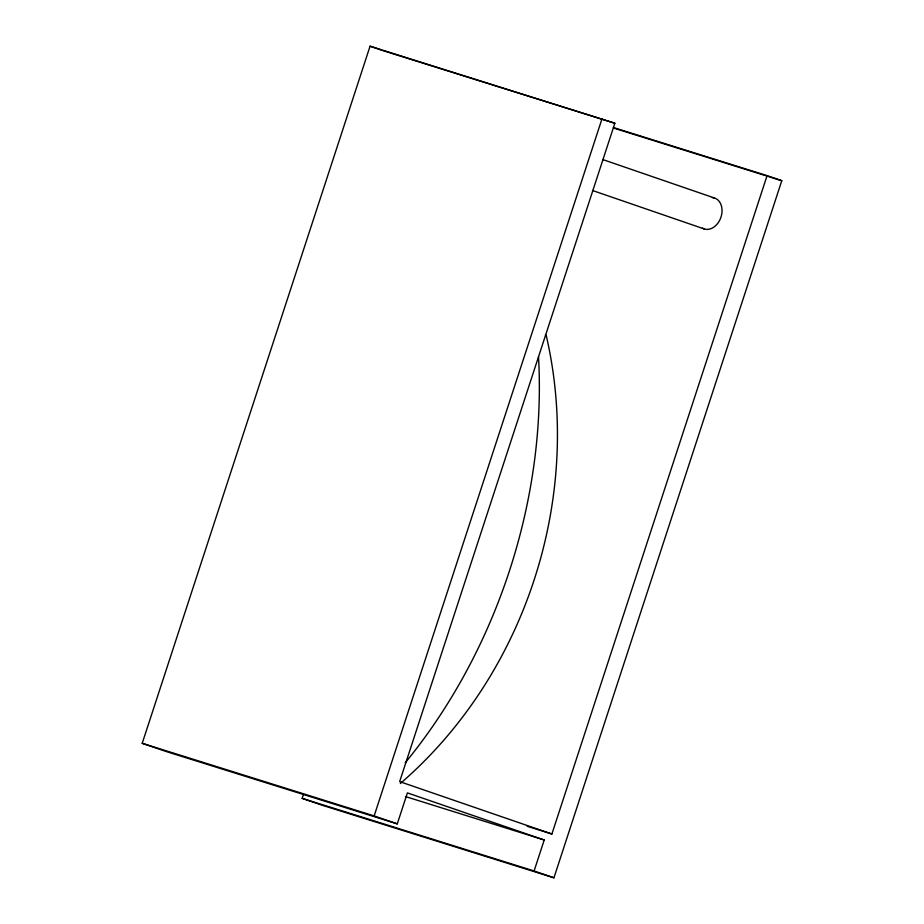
<?xml version="1.0" encoding="UTF-8"?>
<svg xmlns="http://www.w3.org/2000/svg" width="924" height="924" viewBox="0 0 924 924"><rect width="100%" height="100%" fill="white"/><g stroke="black" fill="none" stroke-linecap="round" stroke-linejoin="round"><path stroke-width="1.39" d="M767.082 175.641L781.785 180.7L553.938 877.8L534.095 870.974L544.224 839.985L407.403 792.896L397.274 823.873L165.35 751.258L142.215 743.3L370.062 46.2L614.853 123.239L399.665 781.612L551.894 834.014L767.082 175.641L613.374 127.512M553.938 877.8L322.002 805.185L302.16 798.359L303.488 794.317M397.274 823.873L374.151 815.915L601.998 118.815M400.358 783.483C525.802 675.109 583.656 496.638 546.165 335.227L545.449 334.834M382.917 50.624L614.853 123.239M614.356 128.286L781.785 180.7M527.188 826.275L551.894 834.014M405.613 796.592L544.224 839.985M142.215 743.3L374.151 815.915M302.16 798.359L534.095 870.974M370.062 46.2L381.635 50.185M602.633 159.505L714.46 198.002M592.503 190.494L704.331 228.99M538.507 356.583A460.961 343.601 -71 0 1 405.209 762.797M712.358 197.609A16.297 12.151 -71 0 1 720.986 217.128A16.297 12.151 -71 0 1 702.39 228.113"/></g></svg>
